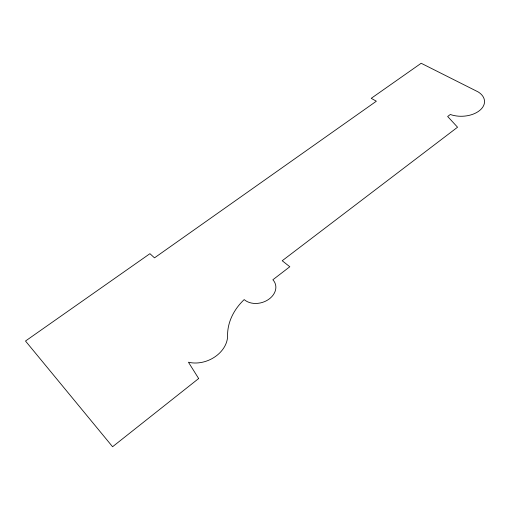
<?xml version="1.0" encoding="UTF-8"?>
<svg xmlns="http://www.w3.org/2000/svg" width="510" height="510" viewBox="0 0 510 510"><rect width="100%" height="100%" fill="white"/><g stroke="black" fill="none" stroke-linecap="round" stroke-linejoin="round"><path stroke-width="0.76" d="M198.658 378.535L112.576 446.734L25.5 341.024L149.934 253.68L154.498 257.856L376.354 101.209L371.229 98.328L421.171 63.265L478.157 91.921A22.491 14.089 -2.4 0 1 479.623 110.517A22.491 14.089 -2.4 0 1 450.324 114.489L447.659 116.484L457.553 127.219L282.215 260.744L289.808 266.749L272.869 279.767A18.054 13.834 -16.1 0 1 268.579 299.434A18.054 13.834 -16.1 0 1 244.188 299.587A60.371 48.578 -14.9 0 0 227.6 336.415A28.311 22.115 -23.1 0 1 188.439 362.221L198.658 378.535"/></g></svg>
